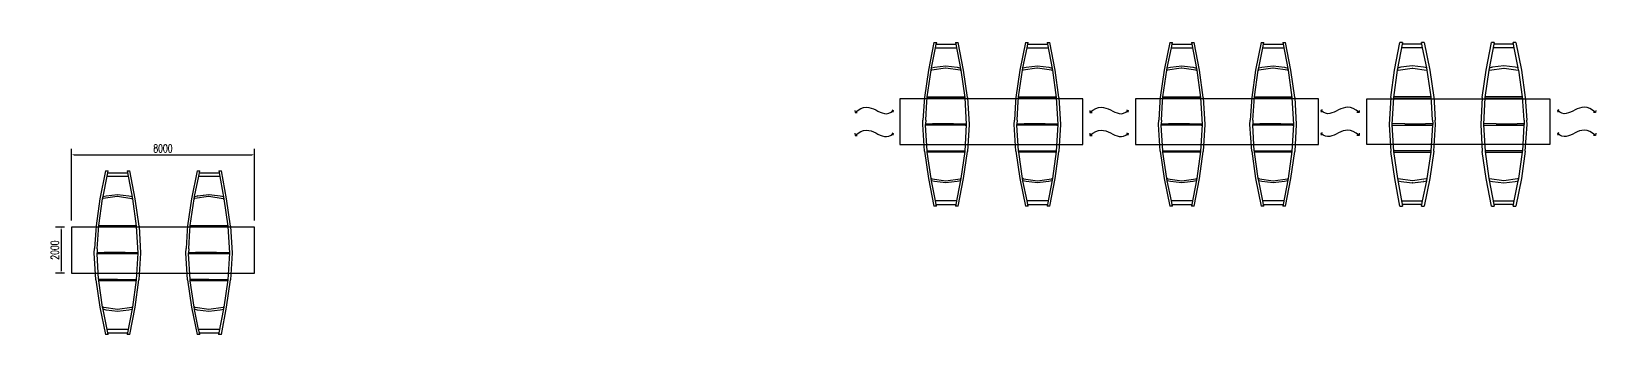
# Model space of a CAD drawing. Header units: millimetres. Extents: x -1481984 to -235402, y 1078406 to 1875046.
# Drawn here: x -857381 to -788973, y 1078406 to 1092138 of the extents above; entities that cross this region are included whole.
import ezdxf

# ---------------------------------------------------------------- set-up
doc = ezdxf.new("R2010")
doc.units = ezdxf.units.MM
doc.header["$LTSCALE"] = 1000
doc.layers.get('0').update_dxf_attribs({"linetype": 'CONTINUOUS'})
doc.layers.get('DEFPOINTS').update_dxf_attribs({"linetype": 'CONTINUOUS'})
doc.layers.add('0-景观小品LW', color=241, linetype='CONTINUOUS', lineweight=30)
doc.layers.add('W-STEEL_FRAME钢架', color=3, linetype='CONTINUOUS')
doc.styles.add('STANDARD_T3', font='simplex.shx', dxfattribs={"width": 0.7, "bigfont": 'gbcbig.shx'})
doc.dimstyles.new('W&&100', dxfattribs={"dimtxt": 350, "dimasz": 100, "dimexe": 250, "dimexo": 300, "dimgap": 100, "dimtad": 1, "dimdec": 0, "dimzin": 0, "dimdsep": 46, "dimtxsty": 'STANDARD_T3', "dimcen": 0.09, "dimclrd": 1, "dimclre": 1, "dimclrt": 7, "dimazin": 2, "dimtfac": 1, "dimtdec": 0, "dimtix": 1, "dimtmove": 2, "dimatfit": 3, "dimfxl": 100, "dimtolj": 1, "dimtzin": 0, "dimarcsym": 0})

# ---------------------------------------------------------------- blocks, each defined once
blk = doc.blocks.new('*D318')
at = {"color": 1, "lineweight": -2, "transparency": 16777216}
for p, q in [((-855625, 1083880), (-855625, 1086999)), ((-847625, 1083880), (-847625, 1086999)), ((-855525, 1086749), (-847725, 1086749))]:
    blk.add_line(p, q, dxfattribs=at)
at = {"color": 1, "transparency": 16777216}
for points in [[(-855525, 1086766), (-855525, 1086733), (-855625, 1086749)], [(-847725, 1086766), (-847725, 1086733), (-847625, 1086749)]]:
    blk.add_solid(points, dxfattribs=at)
at = {"layer": 'DEFPOINTS', "color": 0, "transparency": 16777216}
for p in [(-847625, 1086749), (-855625, 1083580), (-847625, 1083580)]:
    blk.add_point(p, dxfattribs=at)
at = {"color": 7, "transparency": 16777216, "insert": (-851625, 1087024), "char_height": 350, "attachment_point": 5, "style": 'STANDARD_T3'}
blk.add_mtext('\\A1;8000', dxfattribs=at)
blk = doc.blocks.new('*D319')
at = {"color": 1, "lineweight": -2, "transparency": 16777216}
for p, q in [((-855925, 1083580), (-856328, 1083580)), ((-856078, 1083480), (-856078, 1081680)), ((-855925, 1081580), (-856328, 1081580))]:
    blk.add_line(p, q, dxfattribs=at)
at = {"color": 1, "transparency": 16777216}
for points in [[(-856095, 1083480), (-856061, 1083480), (-856078, 1083580)], [(-856095, 1081680), (-856061, 1081680), (-856078, 1081580)]]:
    blk.add_solid(points, dxfattribs=at)
at = {"layer": 'DEFPOINTS', "color": 0, "transparency": 16777216}
for p in [(-855625, 1083580), (-856078, 1081580), (-855625, 1081580)]:
    blk.add_point(p, dxfattribs=at)
at = {"color": 7, "transparency": 16777216, "insert": (-856353, 1082580), "char_height": 350, "attachment_point": 5, "rotation": 90, "style": 'STANDARD_T3'}
blk.add_mtext('\\A1;2000', dxfattribs=at)
blk = doc.blocks.new('船1')
for p, q in [((915, 4846), (-424, 3435)), ((-269, 3335), (1073, 4744)), ((825, 4478), (827, 4477)), ((827, 4477), (1438, 4082)), ((915, 4846), (1073, 4744)), ((997, 4659), (1000, 4657)), ((2137, 3925), (1000, 4657)), ((-424, 3435), (-1664, 1996)), ((-1507, 1894), (-269, 3335)), ((-260, 3340), (-257, 3338)), ((-257, 3338), (-219, 3318)), ((691, 2903), (-219, 3318)), ((-154, 3451), (58, 3372)), ((-146, 3455), (64, 3377)), ((58, 3372), (64, 3377)), ((58, 3372), (771, 3029)), ((64, 3377), (776, 3033)), ((1438, 4082), (2047, 3691)), ((2047, 3691), (1537, 2373)), ((1631, 2112), (2336, 3931)), ((2137, 3925), (2047, 3691)), ((2178, 4032), (2137, 3925)), ((2178, 4032), (2336, 3931)), ((1420, 2269), (691, 2903)), ((1475, 2212), (713, 532)), ((776, 3033), (771, 3029)), ((771, 3029), (1379, 2521)), ((776, 3033), (1385, 2526)), ((1385, 2526), (1379, 2521)), ((1379, 2521), (1534, 2365)), ((1385, 2526), (1537, 2373)), ((1445, 2246), (1420, 2269)), ((1445, 2246), (1446, 2246)), ((1446, 2246), (1479, 2221)), ((1479, 2221), (1475, 2212)), ((1534, 2365), (1479, 2221)), ((1537, 2373), (1534, 2365)), ((-2768, 484), (-1664, 1996)), ((-2609, 382), (-1507, 1894)), ((-1525, 1856), (-1528, 1858)), ((-1493, 1836), (-1525, 1856)), ((-428, 1150), (-1493, 1836)), ((-1467, 1934), (-1441, 1917)), ((-1441, 1917), (-376, 1231)), ((598, 489), (-428, 1150)), ((-376, 1231), (689, 545)), ((846, 379), (1631, 2112)), ((-3684, -1152), (-2768, 484)), ((-3526, -1254), (-2609, 382)), ((-2618, 346), (-2621, 348)), ((-2568, 314), (-2618, 346)), ((-2568, 428), (-2516, 395)), ((-1883, -128), (-2568, 314)), ((-2516, 395), (-1825, -51)), ((669, 443), (-192, -1100)), ((846, 379), (-64, -1258)), ((625, 471), (598, 489)), ((637, 464), (625, 471)), ((669, 443), (637, 464)), ((689, 480), (669, 443)), ((689, 545), (712, 530)), ((712, 530), (689, 480)), ((713, 532), (712, 530)), ((-325, -1131), (-659, -916)), ((-601, -839), (-241, -1071)), ((-241, -1071), (-193, -1102)), ((-3684, -1152), (-4479, -2886)), ((-4324, -2987), (-3526, -1254)), ((-3536, -1295), (-3538, -1293)), ((-3511, -1311), (-3536, -1295)), ((-2446, -1997), (-3511, -1311)), ((-3494, -1207), (-3459, -1230)), ((-3459, -1230), (-2394, -1916)), ((-1430, -2651), (-2446, -1997)), ((-2394, -1916), (-1329, -2602)), ((-397, -1393), (-244, -1184)), ((-292, -1152), (-325, -1131)), ((-244, -1184), (-292, -1152)), ((-292, -1152), (-292, -1152)), ((-244, -1184), (-223, -1155)), ((-64, -1258), (-243, -1502)), ((-193, -1102), (-223, -1155)), ((-192, -1100), (-193, -1102)), ((-4479, -2886), (-5213, -4708)), ((-5055, -4809), (-4324, -2987)), ((-4219, -3295), (-4378, -3135)), ((-4218, -3300), (-4377, -3140)), ((-4285, -3020), (-4322, -2992)), ((-4285, -3020), (-3530, -3677)), ((-1357, -2698), (-2580, -4110)), ((-2424, -4210), (-1173, -2769)), ((-1400, -2670), (-1430, -2651)), ((-1381, -2683), (-1400, -2670)), ((-1357, -2698), (-1381, -2683)), ((-1330, -2668), (-1357, -2698)), ((-1297, -2622), (-1330, -2668)), ((-1329, -2602), (-1297, -2622)), ((-1295, -2621), (-1297, -2622)), ((-1158, -2433), (-1295, -2621)), ((-1173, -2769), (-990, -2521)), ((-4218, -3300), (-4219, -3295)), ((-3611, -3803), (-4219, -3295)), ((-3611, -3806), (-4218, -3300)), ((-3792, -5623), (-2424, -4210)), ((-2693, -4226), (-3688, -5251)), ((-3611, -3806), (-3611, -3803)), ((-2898, -4146), (-3611, -3803)), ((-2898, -4150), (-3611, -3806)), ((-3530, -3677), (-3523, -3681)), ((-3523, -3681), (-3504, -3689)), ((-3504, -3689), (-2621, -4092)), ((-2898, -4146), (-2898, -4150)), ((-2690, -4223), (-2898, -4146)), ((-2693, -4226), (-2898, -4150)), ((-2690, -4223), (-2693, -4226)), ((-2582, -4113), (-2690, -4223)), ((-2582, -4113), (-2621, -4092)), ((-2581, -4111), (-2582, -4113)), ((-2580, -4110), (-2581, -4111)), ((-5055, -4809), (-5213, -4708)), ((-5001, -4700), (-5005, -4697)), ((-3863, -5432), (-5001, -4700)), ((-4908, -4465), (-4910, -4464)), ((-4297, -4858), (-4908, -4465)), ((-3688, -5251), (-4297, -4858)), ((-3688, -5251), (-3863, -5432)), ((-3863, -5432), (-3950, -5521)), ((-3792, -5623), (-3950, -5521))]:
    blk.add_line(p, q)
for points in [[(-1883, -128), (-659, -916)], [(-1825, -51), (-601, -839)], [(-397, -1393), (-1158, -2433)], [(-990, -2521), (-243, -1502)]]:
    blk.add_lwpolyline(points)
blk = doc.blocks.new('*U322')
at = {"layer": '0-景观小品LW', "xscale": 0.6297521918891397, "yscale": 0.6297521918891397, "zscale": 0.6297521918891397, "rotation": 212.663547283986}
blk.add_blockref('船1', (-631, -695), dxfattribs=at)
blk = doc.blocks.new('*U323')
at = {"color": 0, "linetype": 'ByBlock', "lineweight": -2, "transparency": 16777216}
for p in [(0, 0), (4000, 0)]:
    blk.add_blockref('*U322', p, dxfattribs=at)
blk = doc.blocks.new('*U320')
blk.add_blockref('*U323', (-2000, 0))
blk = doc.blocks.new('*U321')
at = {"color": 0, "linetype": 'ByBlock', "lineweight": -2, "transparency": 16777216}
blk.add_blockref('*U320', (0, 0), dxfattribs=at)
blk = doc.blocks.new('*U326')
at = {"layer": '0-景观小品LW', "xscale": 0.6297521918891397, "yscale": 0.6297521918891397, "zscale": 0.6297521918891397, "rotation": 212.663547283986}
blk.add_blockref('船1', (-631, -695), dxfattribs=at)
blk = doc.blocks.new('*U327')
at = {"color": 0, "linetype": 'ByBlock', "lineweight": -2, "transparency": 16777216}
for p in [(0, 0), (4000, 0)]:
    blk.add_blockref('*U326', p, dxfattribs=at)
blk = doc.blocks.new('*U324')
blk.add_blockref('*U327', (-2000, 0))
blk = doc.blocks.new('*U325')
at = {"color": 0, "linetype": 'ByBlock', "lineweight": -2, "transparency": 16777216}
blk.add_blockref('*U324', (0, 0), dxfattribs=at)
blk = doc.blocks.new('*U330')
at = {"layer": '0-景观小品LW', "xscale": 0.6297521918891397, "yscale": 0.6297521918891397, "zscale": 0.6297521918891397, "rotation": 212.663547283986}
blk.add_blockref('船1', (-631, -695), dxfattribs=at)
blk = doc.blocks.new('*U331')
at = {"color": 0, "linetype": 'ByBlock', "lineweight": -2, "transparency": 16777216}
for p in [(0, 0), (4000, 0)]:
    blk.add_blockref('*U330', p, dxfattribs=at)
blk = doc.blocks.new('*U328')
blk.add_blockref('*U331', (-2000, 0))
blk = doc.blocks.new('*U329')
at = {"color": 0, "linetype": 'ByBlock', "lineweight": -2, "transparency": 16777216}
blk.add_blockref('*U328', (0, 0), dxfattribs=at)
blk = doc.blocks.new('*U334')
at = {"layer": '0-景观小品LW', "xscale": 0.6297521918891397, "yscale": 0.6297521918891397, "zscale": 0.6297521918891397, "rotation": 212.663547283986}
blk.add_blockref('船1', (-631, -695), dxfattribs=at)
blk = doc.blocks.new('*U335')
at = {"color": 0, "linetype": 'ByBlock', "lineweight": -2, "transparency": 16777216}
for p in [(0, 0), (4000, 0)]:
    blk.add_blockref('*U334', p, dxfattribs=at)
blk = doc.blocks.new('*U332')
blk.add_blockref('*U335', (-2000, 0))
blk = doc.blocks.new('*U333')
at = {"color": 0, "linetype": 'ByBlock', "lineweight": -2, "transparency": 16777216}
blk.add_blockref('*U332', (0, 0), dxfattribs=at)

msp = doc.modelspace()

# ---------------------------------------------------------------- linework, layer by layer
at = {"layer": 'W-STEEL_FRAME钢架'}
for points in [[(-819401.7, 1087195.3), (-811401.7, 1087195.3), (-811401.7, 1089195.3), (-819401.7, 1089195.3)], [(-809090.7, 1087195.3), (-801090.7, 1087195.3), (-801090.7, 1089195.3), (-809090.7, 1089195.3)], [(-790978.3, 1087195.3), (-798978.3, 1087195.3), (-798978.3, 1089195.3), (-790978.3, 1089195.3)], [(-855625.1, 1081579.5), (-847625.1, 1081579.5), (-847625.1, 1083579.5), (-855625.1, 1083579.5)]]:
    msp.add_lwpolyline(points, close=True, dxfattribs=at)
for points in [[(-821363.4, 1088686.1), (-821360.4, 1088588.8), (-821260.9, 1088588.8)], [(-819752.6, 1088705.6), (-819687, 1088682.8), (-819703.7, 1088609.6)], [(-811095.5, 1088686.1), (-811092.6, 1088588.8), (-810993, 1088588.8)], [(-809484.8, 1088705.6), (-809419.2, 1088682.8), (-809435.8, 1088609.6)], [(-800929, 1088705.6), (-800994.7, 1088682.8), (-800978, 1088609.6)], [(-799318.3, 1088686.1), (-799321.2, 1088588.8), (-799420.8, 1088588.8)], [(-790584.2, 1088705.6), (-790649.8, 1088682.8), (-790633.2, 1088609.6)], [(-788973.5, 1088686.1), (-788976.4, 1088588.8), (-789076, 1088588.8)], [(-821363.4, 1087683.3), (-821360.4, 1087586), (-821260.9, 1087586)], [(-819752.6, 1087702.8), (-819687, 1087679.9), (-819703.7, 1087606.8)], [(-811095.5, 1087683.3), (-811092.6, 1087586), (-810993, 1087586)], [(-809484.8, 1087702.8), (-809419.2, 1087679.9), (-809435.8, 1087606.8)], [(-800929, 1087702.8), (-800994.7, 1087679.9), (-800978, 1087606.8)], [(-799318.3, 1087683.3), (-799321.2, 1087586), (-799420.8, 1087586)], [(-790584.2, 1087702.8), (-790649.8, 1087679.9), (-790633.2, 1087606.8)], [(-788973.5, 1087683.3), (-788976.4, 1087586), (-789076, 1087586)]]:
    msp.add_lwpolyline(points, dxfattribs=at)
for points in [[(-821360.4, 1088588.8), (-820639.7, 1089284), (-820232.3, 1088163), (-819687, 1088682.8)], [(-811092.6, 1088588.8), (-810371.8, 1089284), (-809964.4, 1088163), (-809419.2, 1088682.8)], [(-799321.2, 1088588.8), (-800042, 1089284), (-800449.4, 1088163), (-800994.7, 1088682.8)], [(-788976.4, 1088588.8), (-789697.2, 1089284), (-790104.6, 1088163), (-790649.8, 1088682.8)], [(-821360.4, 1087586), (-820639.7, 1088281.2), (-820232.3, 1087160.1), (-819687, 1087679.9)], [(-811092.6, 1087586), (-810371.8, 1088281.2), (-809964.4, 1087160.1), (-809419.2, 1087679.9)], [(-799321.2, 1087586), (-800042, 1088281.2), (-800449.4, 1087160.1), (-800994.7, 1087679.9)], [(-788976.4, 1087586), (-789697.2, 1088281.2), (-790104.6, 1087160.1), (-790649.8, 1087679.9)]]:
    msp.add_open_spline(points, degree=3, dxfattribs=at)

# ---------------------------------------------------------------- block references
for name, p in [('*U325', (-815377.5, 1088079.8)), ('*U329', (-805066.5, 1088079.8)), ('*U321', (-851600.9, 1082464.1))]:
    msp.add_blockref(name, p)
at = {"xscale": -1}
msp.add_blockref('*U333', (-795002.5, 1088079.8), dxfattribs=at)

# ---------------------------------------------------------------- dimensions: what is measured, and where the dimension line sits
dim = msp.add_linear_dim(base=(-847625.1, 1086749.3), p1=(-855625.1, 1083579.5), p2=(-847625.1, 1083579.5), dimstyle='W&&100')
dim.commit()
dim.dimension.update_dxf_attribs({"geometry": '*D318', "text_midpoint": (-851625.1, 1087024.3)})
dim = msp.add_linear_dim(base=(-856077.9, 1081579.5), p1=(-855625.1, 1083579.5), p2=(-855625.1, 1081579.5), angle=90, dimstyle='W&&100')
dim.commit()
dim.dimension.update_dxf_attribs({"geometry": '*D319', "text_midpoint": (-856352.9, 1082579.5)})

doc.saveas('drawing.dxf')
